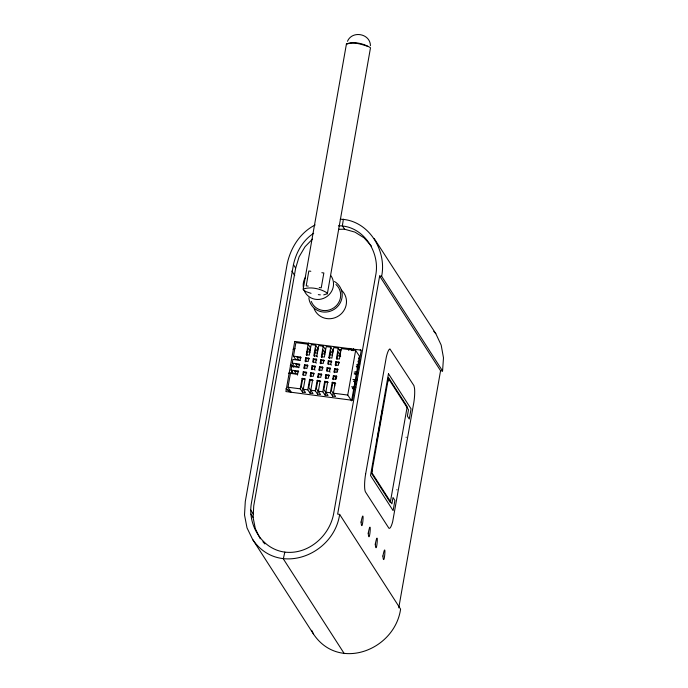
<?xml version="1.0" encoding="UTF-8"?>
<svg xmlns="http://www.w3.org/2000/svg" width="688" height="688" viewBox="0 0 688 688"><rect width="100%" height="100%" fill="white"/><g stroke="black" fill="none" stroke-linecap="round" stroke-linejoin="round"><path stroke-width="1.03" d="M338.401 225.819C363.281 225.389 380.516 252.298 375.657 275.475L333.74 513.214C329.844 535.875 308.362 554.924 284.823 552.111C261.698 549.153 247.173 524.48 251.533 502.421L293.449 264.674C296.158 252.298 302.832 240.258 313.676 233.318M260.253 538.756L255.343 528.719L253.115 517.496L253.743 505.852L295.659 268.114L299.082 256.83L305.076 246.682L312.481 239.123M381.642 276.258L379.638 275.991L440.569 370.737L442.573 371.004L381.642 276.258C387.026 250.079 368.252 219.842 340.259 219.205M442.573 371.004L443.485 357.837L441.18 345.101L435.814 333.654L374.152 238.461M343.389 219.171L342.366 225.776L344.576 229.216L354.948 232.123L364.081 237.85L371.357 246.003M311.053 293.346L305.936 291.626L303.331 289.846L303.21 289.089L346.451 43.869C353.993 41.177 363.797 43.507 370.497 47.764L327.368 293.742L323.738 294.86M308.241 345.058L308.594 343.054M348.627 350.304L348.988 348.283M353.133 350.751L353.503 348.653M379.638 275.991L337.645 514.134L339.648 514.392L400.588 609.138C394.714 650.134 338.806 671.832 313.556 634.181L252.625 539.435L247.018 527.885L244.515 514.977L245.281 501.595L287.197 263.857C290.568 247.783 300.217 232.527 315.13 224.976M398.765 607.814L440.569 370.737M286.105 388.453L291.041 391.842L287.988 387.241L290.439 373.386L297.603 374.324M298.687 371.778L294.516 371.236L296.107 373.653L293.122 373.257L291.024 370.092L291.678 366.42L298.833 367.358M299.916 364.812L295.745 364.262L297.345 366.678L294.361 366.291L292.262 363.118L292.907 359.446L300.071 360.383M293.492 356.143L300.656 357.081L301.155 357.837L296.984 357.296L298.575 359.704L295.591 359.317L293.492 356.143L295.883 342.633L308.155 344.232L310.408 347.629L309.884 350.588L308.138 347.947L306.805 355.481L306.306 354.724L308.155 344.232M297.44 375.089L298.179 370.909M298.738 367.77L299.418 364.055L292.262 363.118M300.028 360.443L300.656 357.081M300.26 388.84L302.118 378.357L305.128 378.753L303.279 389.236L305.472 392.564L302.462 392.169L300.26 388.84L287.988 387.241M303.296 371.692L302.711 374.994L305.73 375.39L306.315 372.088L303.296 371.692L303.795 372.449L303.356 374.926M305.033 365.474L304.449 368.777L303.95 368.02L304.535 364.726L307.545 365.113L308.043 365.87L305.033 365.474L304.535 364.726M306.263 358.508L305.678 361.802L305.18 361.054L305.764 357.751L308.774 358.147L309.282 358.904L306.263 358.508L305.764 357.751M302.118 378.357L302.617 379.114L301.284 386.647L302.987 389.21L302.462 392.169M307.545 365.113L306.96 368.415L303.95 368.02M308.774 358.147L308.198 361.441L305.18 361.054M307.785 389.829L309.643 379.337L312.653 379.733L310.804 390.225L312.997 393.545L309.987 393.149L307.785 389.829L303.279 389.236M310.236 375.975L310.821 372.681L313.831 373.077L313.255 376.37L310.236 375.975L310.735 376.732L311.32 373.438L310.821 372.681M312.06 365.706L312.558 366.463L315.568 366.859L315.07 366.102L312.06 365.706L311.475 369.009L314.485 369.404L314.984 370.153M313.289 358.732L313.788 359.489L316.807 359.884L316.299 359.127L313.289 358.732L312.705 362.034L315.723 362.43L316.222 363.187M306.306 354.724L309.316 355.12L311.174 344.628L315.68 345.221L313.831 355.705L316.841 356.1L317.34 356.857M309.643 379.337L310.142 380.094L308.809 387.628L310.512 390.199L309.987 393.149M311.974 369.766L312.558 366.463M313.35 361.965L313.788 359.489M314.33 356.461L315.663 348.928L317.409 351.568L317.933 348.618L315.68 345.221M314.485 369.404L315.07 366.102M315.723 362.43L316.299 359.127M316.841 356.1L318.699 345.617L323.205 346.202L325.458 349.599L324.934 352.557L323.188 349.917L321.855 357.45L321.356 356.694L323.205 346.202M315.31 390.81L317.168 380.326L320.178 380.722L318.32 391.205L320.522 394.525L317.512 394.138L315.31 390.81L310.804 390.225M318.845 374.418L318.26 377.721L317.761 376.964L318.346 373.661L321.356 374.057L321.864 374.814L318.845 374.418L318.346 373.661M320.083 367.444L319.499 370.746L319 369.989L319.585 366.695L322.595 367.082L323.093 367.839L320.083 367.444L319.585 366.695M321.313 360.478L320.728 363.771L320.23 363.023L320.814 359.721L323.824 360.116L324.332 360.865L321.313 360.478L320.814 359.721M317.168 380.326L317.667 381.083L316.334 388.617L318.037 391.18L317.512 394.138M321.356 374.057L320.78 377.359L317.761 376.964M322.595 367.082L322.01 370.385L319 369.989M323.824 360.116L323.248 363.41L320.23 363.023M322.835 391.799L324.693 381.307L327.703 381.702L325.845 392.194L328.047 395.514L325.037 395.118L322.835 391.799L318.32 391.205M325.871 374.65L325.286 377.944L328.296 378.34L328.881 375.037L325.871 374.65L326.37 375.399L325.785 378.701M327.11 367.676L327.608 368.433L330.618 368.828L330.12 368.071L327.11 367.676L326.525 370.978L329.535 371.365L330.034 372.122M328.339 360.701L328.838 361.458L331.848 361.854L331.349 361.097L328.339 360.701L327.755 364.004L330.765 364.399L331.272 365.156M330.73 347.191L332.983 350.588L332.459 353.537L330.713 350.897L329.38 358.431L328.881 357.674L330.73 347.191L326.224 346.597L324.366 357.089L321.356 356.694M324.693 381.307L325.192 382.064L323.859 389.597L325.562 392.16L325.037 395.118M327.17 370.909L327.608 368.433M328.4 363.935L328.838 361.458M329.535 371.365L330.12 368.071M330.765 364.399L331.349 361.097M330.36 392.779L332.218 382.296L335.228 382.691L333.37 393.175L335.572 396.494L332.562 396.099L330.36 392.779L325.845 392.194M333.895 376.388L333.31 379.69L332.811 378.933L333.396 375.631L336.406 376.026L336.905 376.783L333.895 376.388L333.396 375.631M335.133 369.413L334.549 372.715L334.05 371.959L334.635 368.656L337.645 369.052L338.143 369.809L335.133 369.413L334.635 368.656M336.363 362.438L335.778 365.741L335.28 364.984L335.864 361.69L338.874 362.077L339.373 362.834L336.363 362.438L335.864 361.69M328.881 357.674L331.891 358.07L333.749 347.586L338.255 348.171L336.398 358.663L339.416 359.05L341.274 348.567L355.636 350.441L359.489 356.255L351.594 400.863L347.741 395.058L355.636 350.441M332.218 382.296L332.717 383.053L331.384 390.578L333.087 393.149L332.562 396.099M336.905 359.411L338.238 351.878L339.984 354.526L340.508 351.568L338.255 348.171M336.406 376.026L335.821 379.329L332.811 378.933M337.645 369.052L337.06 372.354L334.05 371.959M338.874 362.077L338.29 365.38L335.28 364.984M284.823 552.111L283.31 558.854L344.241 653.6M339.648 514.392C333.783 555.388 277.875 577.086 252.625 539.435M347.483 41.297C352.136 30.186 370.325 33.506 370.436 45.726M346.546 44.23C353.107 41.4 361.097 44.204 367.633 46.32M303.21 289.089C310.752 286.397 320.565 288.728 327.256 292.985L327.368 293.742M293.045 349.212L295.006 348.558M338.625 229.276L344.576 229.216M318.312 294.653L320.333 294.851M310.83 271.27L308.826 271.003L306.212 285.847L308.215 286.113M321.846 272.715L323.85 272.981L321.236 287.825L319.232 287.558M339.15 349.728L341.205 350.003M306.968 351.723L310.133 352.136M314.356 352.686L317.512 353.099M322.784 353.795L324.899 354.071M330.171 354.759L332.278 355.034M337.55 355.722L340.715 356.135M356.539 364.803L358.654 365.079M356.272 366.274L358.396 366.558M356.53 366.652L358.646 366.936M354.174 372.045L358.405 372.604M354.965 373.661L357.089 373.937M354.157 373.902L357.339 374.315M291.024 370.092L298.188 371.03M303.795 372.449L306.814 372.844M311.32 373.438L314.339 373.825M326.37 375.399L329.389 375.794L328.881 375.037M352.867 379.432L357.098 379.991M353.658 381.049L355.782 381.324M353.916 381.427L356.031 381.702M302.617 379.114L304.629 379.372M310.142 380.094L313.152 380.49M317.667 381.083L320.677 381.47M325.192 382.064L328.202 382.459M332.717 383.053L335.727 383.44M351.559 386.819L355.791 387.37M352.867 387.335L354.982 387.611M352.351 388.436L354.475 388.711M352.609 388.815L354.724 389.09M333.37 393.175L347.741 395.058M286.079 389.09L291.015 392.487M360.134 349.994L360.228 350.08A4.076 0.783 -82.5 0 0 360.589 349.796M262.902 541.723L264.88 543.941M433.793 331.315L435.814 333.654M338.797 362.825L338.548 362.447L338.539 364.305M337.49 370.213L337.24 369.834L337.232 371.692M336.183 377.6L335.933 377.222L335.925 379.071M334.875 384.979L334.626 384.609L334.617 386.458M387.851 381.436L388.41 377.402L407.201 406.617L390.294 502.489L371.503 473.275L372.303 469.62M358.629 358.044L360.366 360.744M350.631 348.498L351.981 350.588M357.949 361.252L359.695 363.952M293.449 264.674L295.659 268.114M356.943 367.59L358.095 369.37M382.734 410.461L382.373 409.893L377.058 440.036L377.42 440.595M291.841 271.072L294.739 275.587M354.483 381.53L356.221 384.231M250.501 509.713L253.399 514.228M250.914 514.065L253.115 517.496M311.69 630.328L313.556 634.181M346.451 43.869L346.563 44.625M290.259 365.5A4.61 4.403 -33.5 0 1 293.303 367.031M292.589 371.262A4.61 4.403 -33.5 0 1 288.418 373.206M290.611 364.528A4.61 4.403 -33.5 0 1 293.114 366.799M406.109 437.198A4.223 0.92 10 0 1 406.144 437.448M396.864 489.641A4.223 0.92 10 0 1 396.899 489.89M335.976 284.505A15.368 14.706 -32.7 0 1 333.826 307.82A15.368 14.706 -32.7 0 1 311.251 301.387M334.454 281.504A16.925 16.185 -32.7 0 1 334.205 309.351A16.925 16.185 -32.7 0 1 308.869 297.818M330.773 275.527A15.368 14.706 -32.7 0 1 325.39 297.5A15.368 14.706 -32.7 0 1 304.105 290.267M303.546 288.418A15.368 14.706 -32.7 0 1 305.541 277.109M341.317 290.035A16.925 16.185 -32.7 0 1 338.952 315.697A16.925 16.185 -32.7 0 1 314.098 308.611M355.816 371.623A87.307 83.532 -32.7 0 1 357.158 371.744M361.062 522.08C362.258 536.021 364.907 503.16 361.062 522.08M368.218 533.209C369.413 547.141 372.062 514.289 368.218 533.209M375.27 544.174C376.465 558.106 379.114 525.254 375.27 544.174M382.898 556.033C384.093 569.965 386.742 537.104 382.898 556.033M365.62 474.109L365.225 476.595A15.678 3.027 -82.5 0 0 365.466 491.929L388.428 527.498A15.618 3.01 -82.5 0 0 392.685 521.599L413.849 402.385A15.497 2.993 -82.5 0 0 414.503 388.17L413.935 385.641L389.924 348.954A15.643 3.019 -82.5 0 0 386.303 357.167L365.62 474.109M294.748 341.446L285.907 391.558L352.454 400.296L361.286 350.183L294.748 341.446M388.471 373.739L370.522 475.52L393.115 510.642L394.912 500.443L393.02 497.51L391.902 503.865L371.787 472.579L388.376 378.477L408.491 409.764L407.373 416.111L409.265 419.052L411.063 408.861L388.471 373.739"/></g></svg>
